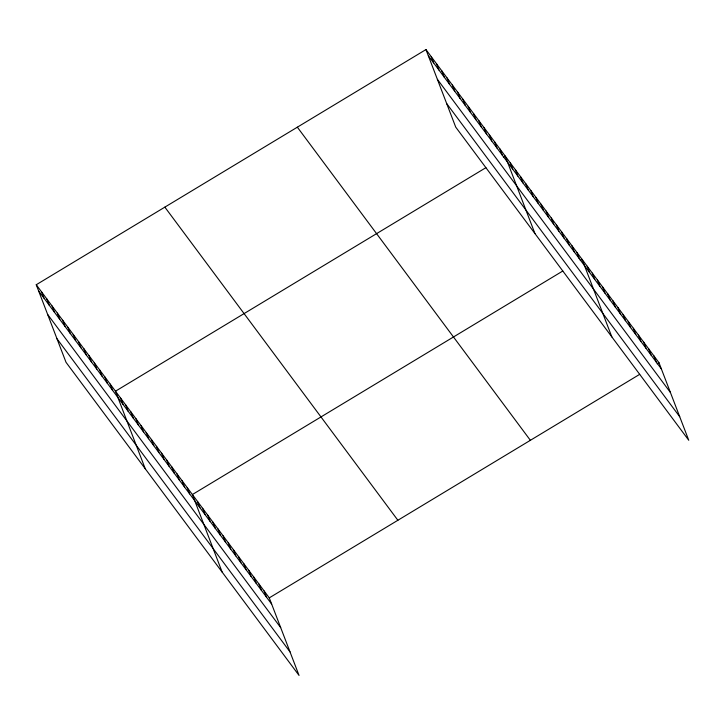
<?xml version="1.0" encoding="UTF-8"?>
<svg xmlns="http://www.w3.org/2000/svg" width="725" height="725" viewBox="0 0 725 725"><rect width="100%" height="100%" fill="white"/><g stroke="black" fill="none" stroke-linecap="round" stroke-linejoin="round"><path stroke-width="1.09" d="M36.25 284.744L269.274 597.871L299.044 675.428L66.02 362.301L36.25 284.744L425.956 49.572L658.98 362.699L688.75 440.256L455.726 127.129L425.956 49.572M485.895 167.683L115.474 391.201L145.245 468.758M503.349 157.144L505.189 156.038L534.959 233.595M562.79 271.014L192.379 494.541L222.149 572.088M580.245 260.483L582.084 259.369L611.855 336.926M269.274 597.871L639.686 374.345M657.14 363.814L658.98 362.699M428.348 55.798L661.363 368.916M437.383 79.333L670.398 392.461M446.691 103.593L679.715 416.721M297.35 127.183L530.374 440.311M164.856 207.142L397.88 520.269M38.633 290.961L271.657 604.088M47.678 314.505L280.693 627.632M56.985 338.756L290.009 651.884M653.85 355.812L656.243 362.029M648.73 348.924L651.113 355.141M643.601 342.037L645.984 348.254M638.471 335.149L640.864 341.366M633.351 328.262L635.734 334.479M628.222 321.374L630.605 327.591M623.092 314.478L625.485 320.695M617.972 307.59L620.355 313.807M612.842 300.703L615.226 306.92M607.713 293.815L610.106 300.032M602.584 286.928L604.976 293.145M597.463 280.04L599.847 286.257M592.334 273.153L594.717 279.37M587.205 266.256L589.597 272.473M576.955 252.481L579.338 258.698M571.826 245.594L574.218 251.811M566.705 238.706L569.089 244.923M561.576 231.819L563.959 238.036M556.447 224.931L558.839 231.148M551.326 218.035L553.71 224.252M546.197 211.147L548.58 217.364M541.067 204.26L543.46 210.477M535.947 197.372L538.331 203.589M530.818 190.485L533.201 196.702M525.688 183.597L528.081 189.814M520.568 176.71L522.952 182.927M515.439 169.813L517.822 176.03M510.309 162.926L512.702 169.142M499.906 148.942L502.289 155.159M494.622 141.846L497.006 148.063M489.339 134.75L491.722 140.967M484.055 127.645L486.448 133.862M478.772 120.549L481.164 126.766M473.498 113.453L475.881 119.67M468.214 106.358L470.597 112.574M462.931 99.262L465.314 105.478M457.647 92.166L460.04 98.383M452.364 85.061L454.756 91.278M447.089 77.965L449.473 84.182M441.806 70.869L444.189 77.086M436.522 63.773L438.906 69.99M431.239 56.677L433.623 62.894M264.145 590.984L266.528 597.201M259.015 584.087L261.408 590.313M253.895 577.2L256.278 583.417M248.766 570.312L251.149 576.529M243.636 563.425L246.029 569.642M238.516 556.537L240.899 562.754M233.387 549.65L235.77 555.867M228.257 542.762L230.65 548.979M223.137 535.866L225.52 542.092M218.007 528.978L220.391 535.195M212.878 522.091L215.271 528.308M207.758 515.203L210.141 521.42M202.628 508.316L205.012 514.533M197.499 501.428L199.892 507.645M187.249 487.644L189.633 493.87M182.12 480.757L184.512 486.973M177 473.869L179.383 480.086M171.87 466.982L174.254 473.198M166.741 460.094L169.133 466.311M161.612 453.207L164.004 459.423M156.491 446.319L158.875 452.536M151.362 439.423L153.745 445.648M146.233 432.535L148.625 438.752M141.112 425.647L143.496 431.864M135.983 418.76L138.366 424.977M130.853 411.873L133.246 418.089M125.733 404.985L128.117 411.202M120.604 398.097L122.987 404.314M110.2 384.105L112.583 390.322M104.917 377.009L107.3 383.226M99.633 369.913L102.017 376.13M94.35 362.817L96.733 369.034M89.066 355.721L91.459 361.938M83.783 348.616L86.175 354.833M78.508 341.52L80.892 347.737M73.225 334.424L75.608 340.641M67.942 327.328L70.325 333.545M62.658 320.233L65.042 326.449M57.375 313.137L59.767 319.353M52.091 306.032L54.484 312.248M46.817 298.936L49.2 305.153M41.533 291.84L43.917 298.057"/></g></svg>
